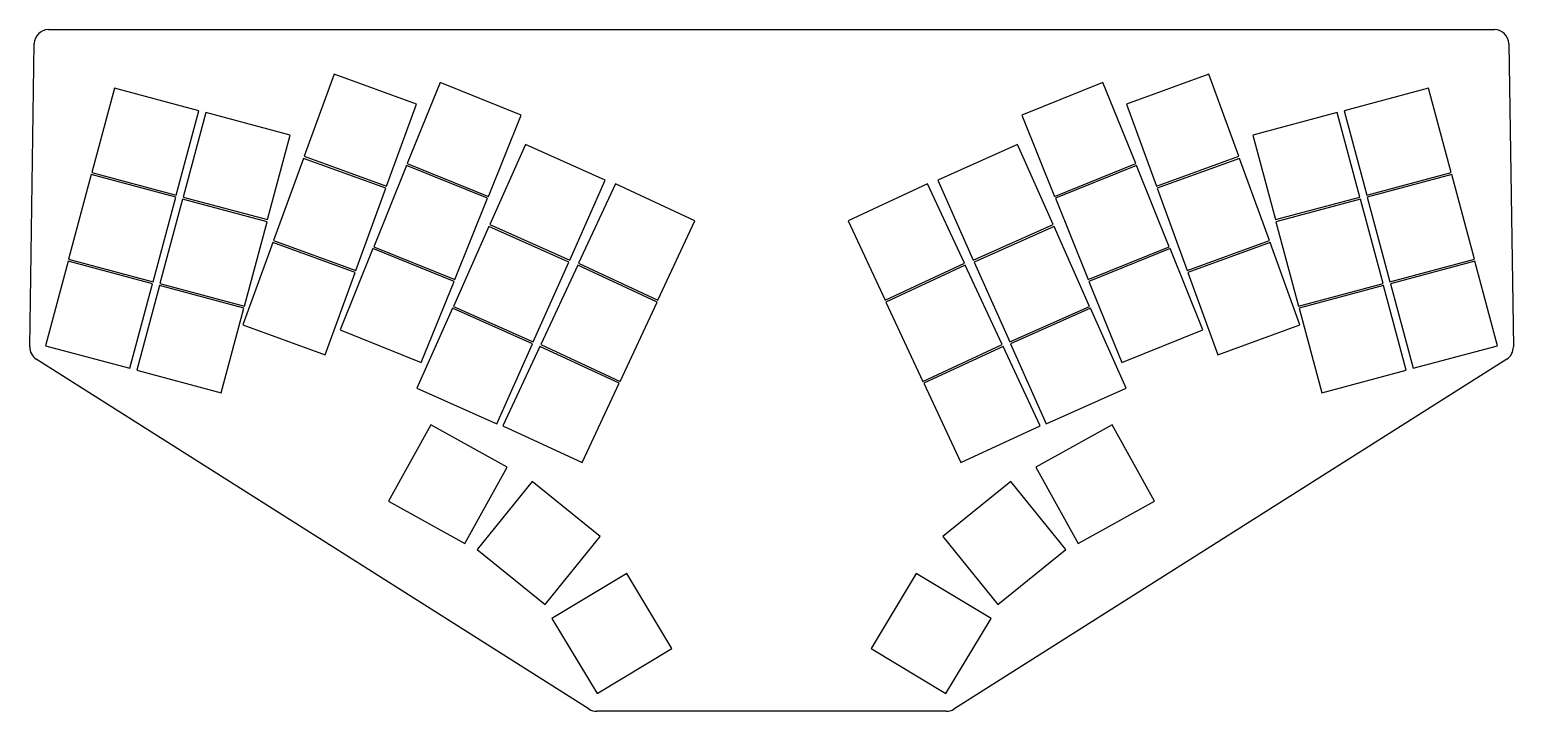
# Model space of a CAD drawing. Header units: millimetres. Extents: x -15 to 300, y -84 to 60.
import ezdxf

# ---------------------------------------------------------------- set-up
doc = ezdxf.new("R2010")
doc.units = ezdxf.units.MM

msp = doc.modelspace()

# ---------------------------------------------------------------- linework, layer by layer
for p, q in [((-10.73, 60.44), (295.98, 60.44)), ((-14.7, -6.82), (-13.73, 57.48)), ((298.98, 57.48), (299.96, -6.82)), ((49.88, 51.02), (43.54, 33.59)), ((67.32, 44.67), (49.88, 51.02)), ((235.37, 51.02), (217.94, 44.67)), ((241.71, 33.59), (235.37, 51.02)), ((3.28, 48.06), (-1.52, 30.15)), ((21.19, 43.26), (3.28, 48.06)), ((72.34, 49.24), (65.39, 32.04)), ((89.54, 42.29), (72.34, 49.24)), ((212.92, 49.24), (195.72, 42.29)), ((219.87, 32.04), (212.92, 49.24)), ((281.98, 48.06), (264.06, 43.26)), ((286.78, 30.15), (281.98, 48.06)), ((60.97, 27.24), (67.32, 44.67)), ((217.94, 44.67), (224.28, 27.24)), ((16.39, 25.35), (21.19, 43.26)), ((22.64, 42.88), (17.84, 24.96)), ((40.56, 38.07), (22.64, 42.88)), ((82.59, 25.09), (89.54, 42.29)), ((195.72, 42.29), (202.67, 25.09)), ((262.61, 42.88), (244.69, 38.07)), ((267.41, 24.96), (262.61, 42.88)), ((264.06, 43.26), (268.86, 25.35)), ((35.76, 20.16), (40.56, 38.07)), ((244.69, 38.07), (249.49, 20.16)), ((90.43, 36.09), (82.89, 19.14)), ((107.38, 28.54), (90.43, 36.09)), ((194.82, 36.09), (177.88, 28.54)), ((202.37, 19.14), (194.82, 36.09)), ((43.39, 33.16), (37.04, 15.73)), ((60.82, 26.82), (43.39, 33.16)), ((43.54, 33.59), (60.97, 27.24)), ((65.22, 31.63), (58.27, 14.43)), ((82.42, 24.68), (65.22, 31.63)), ((65.39, 32.04), (82.59, 25.09)), ((202.67, 25.09), (219.87, 32.04)), ((220.04, 31.63), (202.84, 24.68)), ((226.98, 14.43), (220.04, 31.63)), ((224.28, 27.24), (241.71, 33.59)), ((241.87, 33.16), (224.44, 26.82)), ((248.21, 15.73), (241.87, 33.16)), ((-1.64, 29.71), (-6.44, 11.79)), ((16.28, 24.91), (-1.64, 29.71)), ((-1.52, 30.15), (16.39, 25.35)), ((99.83, 11.59), (107.38, 28.54)), ((177.88, 28.54), (185.42, 11.59)), ((268.86, 25.35), (286.78, 30.15)), ((286.9, 29.71), (268.98, 24.91)), ((291.7, 11.79), (286.9, 29.71)), ((54.47, 9.39), (60.82, 26.82)), ((109.57, 27.74), (101.73, 10.92)), ((126.38, 19.9), (109.57, 27.74)), ((175.69, 27.74), (158.88, 19.9)), ((183.53, 10.92), (175.69, 27.74)), ((224.44, 26.82), (230.78, 9.39)), ((11.48, 6.99), (16.28, 24.91)), ((17.73, 24.52), (12.92, 6.6)), ((35.64, 19.72), (17.73, 24.52)), ((17.84, 24.96), (35.76, 20.16)), ((75.47, 7.48), (82.42, 24.68)), ((202.84, 24.68), (209.78, 7.48)), ((249.49, 20.16), (267.41, 24.96)), ((267.53, 24.52), (249.61, 19.72)), ((272.33, 6.6), (267.53, 24.52)), ((268.98, 24.91), (273.78, 6.99)), ((30.84, 1.8), (35.64, 19.72)), ((82.89, 19.14), (99.83, 11.59)), ((118.54, 3.08), (126.38, 19.9)), ((158.88, 19.9), (166.72, 3.08)), ((185.42, 11.59), (202.37, 19.14)), ((249.61, 19.72), (254.41, 1.8)), ((82.7, 18.73), (75.16, 1.78)), ((99.65, 11.18), (82.7, 18.73)), ((202.55, 18.73), (185.6, 11.18)), ((210.1, 1.78), (202.55, 18.73)), ((36.89, 15.31), (30.54, -2.12)), ((54.32, 8.97), (36.89, 15.31)), ((37.04, 15.73), (54.47, 9.39)), ((58.1, 14.01), (51.15, -3.19)), ((75.3, 7.06), (58.1, 14.01)), ((58.27, 14.43), (75.47, 7.48)), ((209.78, 7.48), (226.98, 14.43)), ((227.15, 14.01), (209.95, 7.06)), ((234.1, -3.19), (227.15, 14.01)), ((230.78, 9.39), (248.21, 15.73)), ((248.37, 15.31), (230.94, 8.97)), ((254.71, -2.12), (248.37, 15.31)), ((-6.56, 11.36), (-11.36, -6.56)), ((11.36, 6.56), (-6.56, 11.36)), ((-6.44, 11.79), (11.48, 6.99)), ((92.1, -5.76), (99.65, 11.18)), ((101.54, 10.52), (93.7, -6.3)), ((118.35, 2.68), (101.54, 10.52)), ((101.73, 10.92), (118.54, 3.08)), ((166.72, 3.08), (183.53, 10.92)), ((183.72, 10.52), (166.91, 2.68)), ((191.56, -6.3), (183.72, 10.52)), ((185.6, 11.18), (193.15, -5.76)), ((273.78, 6.99), (291.7, 11.79)), ((291.81, 11.36), (273.89, 6.56)), ((296.61, -6.56), (291.81, 11.36)), ((6.56, -11.36), (11.36, 6.56)), ((12.92, 6.6), (30.84, 1.8)), ((47.97, -8.47), (54.32, 8.97)), ((68.35, -10.14), (75.3, 7.06)), ((209.95, 7.06), (216.9, -10.14)), ((230.94, 8.97), (237.28, -8.47)), ((254.41, 1.8), (272.33, 6.6)), ((273.89, 6.56), (278.7, -11.36)), ((12.81, 6.17), (8.01, -11.75)), ((30.73, 1.37), (12.81, 6.17)), ((272.45, 6.17), (254.53, 1.37)), ((277.25, -11.75), (272.45, 6.17)), ((25.93, -16.55), (30.73, 1.37)), ((74.98, 1.37), (67.43, -15.58)), ((91.92, -6.17), (74.98, 1.37)), ((75.16, 1.78), (92.1, -5.76)), ((110.51, -14.14), (118.35, 2.68)), ((166.91, 2.68), (174.75, -14.14)), ((193.15, -5.76), (210.1, 1.78)), ((210.28, 1.37), (193.33, -6.17)), ((217.82, -15.58), (210.28, 1.37)), ((254.53, 1.37), (259.33, -16.55)), ((30.54, -2.12), (47.97, -8.47)), ((237.28, -8.47), (254.71, -2.12)), ((51.15, -3.19), (68.35, -10.14)), ((84.38, -23.12), (91.92, -6.17)), ((193.33, -6.17), (200.88, -23.12)), ((216.9, -10.14), (234.1, -3.19)), ((103.95, -83.62), (-13.31, -9.4)), ((-11.36, -6.56), (6.56, -11.36)), ((93.51, -6.7), (85.67, -23.52)), ((110.32, -14.54), (93.51, -6.7)), ((93.7, -6.3), (110.51, -14.14)), ((174.75, -14.14), (191.56, -6.3)), ((191.75, -6.7), (174.94, -14.54)), ((298.56, -9.4), (181.31, -83.62)), ((199.59, -23.52), (191.75, -6.7)), ((278.7, -11.36), (296.61, -6.56)), ((8.01, -11.75), (25.93, -16.55)), ((259.33, -16.55), (277.25, -11.75)), ((67.43, -15.58), (84.38, -23.12)), ((102.48, -31.36), (110.32, -14.54)), ((174.94, -14.54), (182.78, -31.36)), ((200.88, -23.12), (217.82, -15.58)), ((70.36, -23.31), (61.37, -39.54)), ((86.59, -32.31), (70.36, -23.31)), ((85.67, -23.52), (102.48, -31.36)), ((182.78, -31.36), (199.59, -23.52)), ((214.89, -23.31), (198.67, -32.31)), ((223.89, -39.54), (214.89, -23.31)), ((77.59, -48.53), (86.59, -32.31)), ((198.67, -32.31), (207.66, -48.53)), ((91.89, -35.35), (80.21, -49.77)), ((106.3, -47.03), (91.89, -35.35)), ((193.37, -35.35), (178.95, -47.03)), ((205.04, -49.77), (193.37, -35.35)), ((61.37, -39.54), (77.59, -48.53)), ((207.66, -48.53), (223.89, -39.54)), ((94.63, -61.44), (106.3, -47.03)), ((178.95, -47.03), (190.62, -61.44)), ((80.21, -49.77), (94.63, -61.44)), ((190.62, -61.44), (205.04, -49.77)), ((111.97, -54.85), (96.07, -64.41)), ((121.52, -70.75), (111.97, -54.85)), ((173.29, -54.85), (163.73, -70.75)), ((189.19, -64.41), (173.29, -54.85)), ((96.07, -64.41), (105.62, -80.31)), ((179.63, -80.31), (189.19, -64.41)), ((105.62, -80.31), (121.52, -70.75)), ((163.73, -70.75), (179.63, -80.31)), ((179.7, -84.08), (105.55, -84.08))]:
    msp.add_line(p, q)
for centre, start, end in [((-10.73, 57.44), 90, 179.133), ((295.98, 57.44), 0.867, 90), ((-11.7, -6.87), 179.133, 237.6687), ((296.96, -6.87), 302.3313, 0.867), ((105.55, -81.08), 237.6687, 270), ((179.7, -81.08), 270, 302.3313)]:
    msp.add_arc(centre, 3, start, end)

doc.saveas('drawing.dxf')
